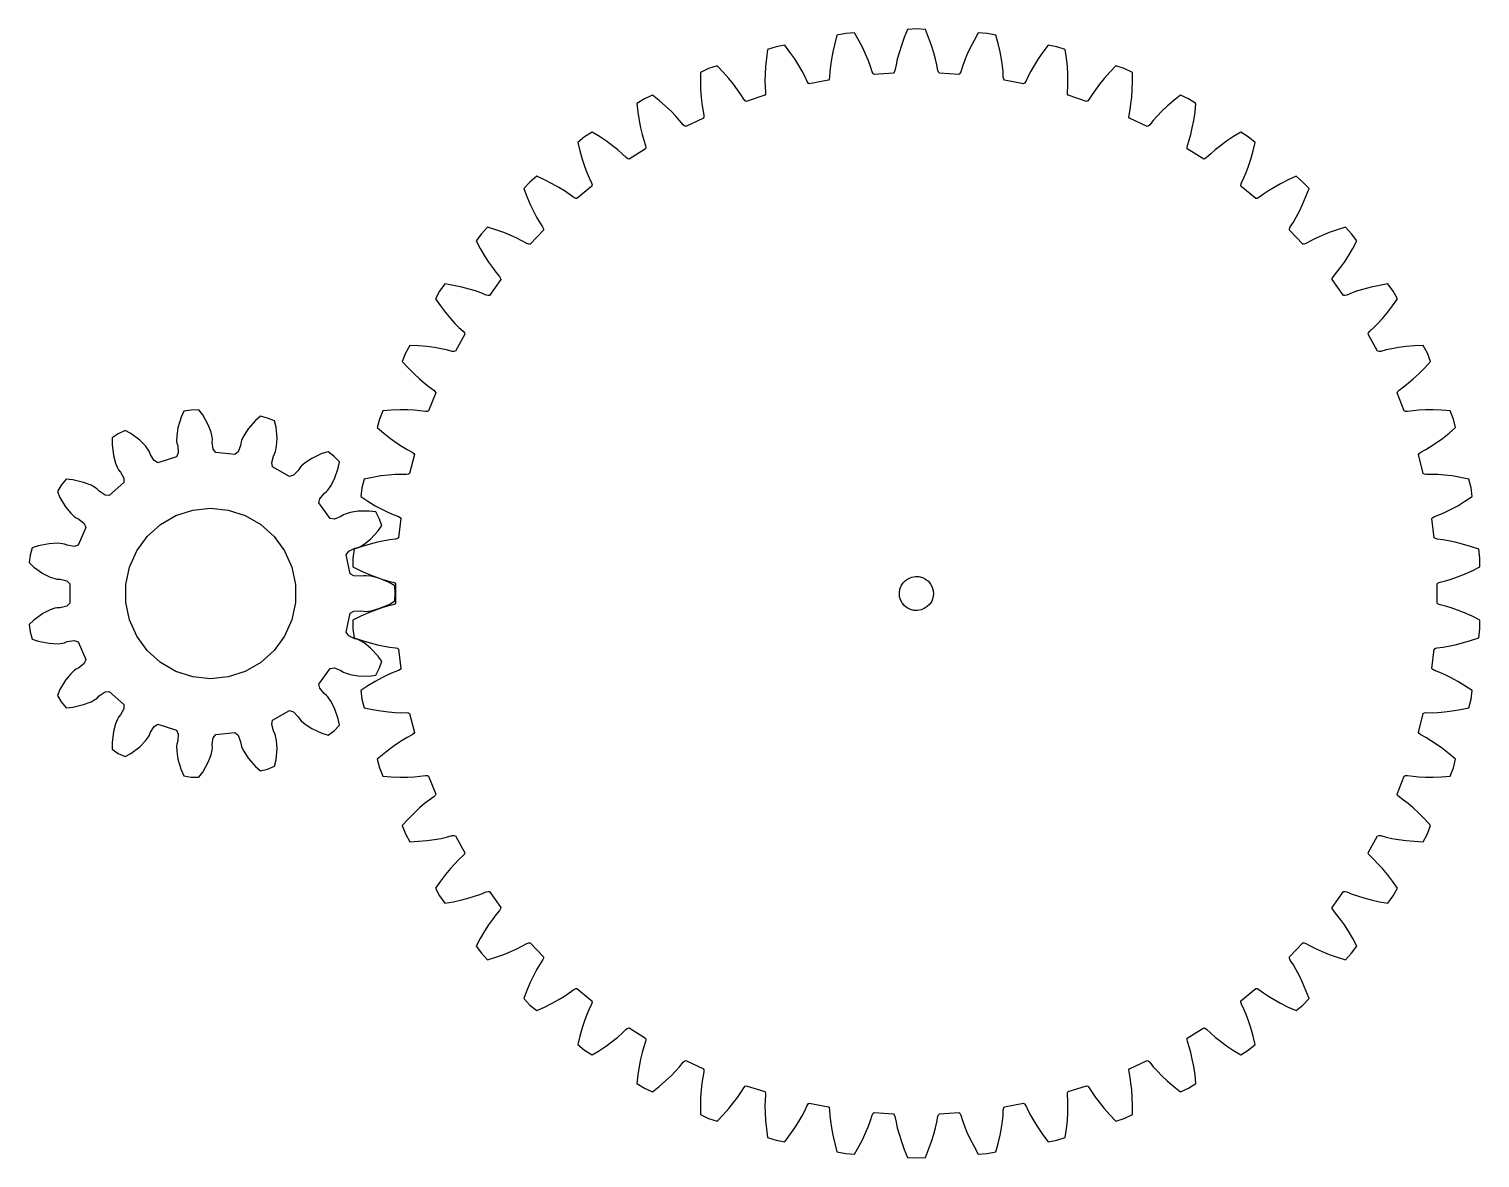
# Model space of a CAD drawing. Header units: millimetres. Extents: x 0 to 170, y 0 to 132.
import ezdxf

# ---------------------------------------------------------------- set-up
doc = ezdxf.new("R2010")
doc.units = ezdxf.units.MM

msp = doc.modelspace()

# ---------------------------------------------------------------- linework, layer by layer
for points in [[(37.98, 70.37), (37.98, 69.32), (38.89, 68.88), (39.8, 68.48), (40.63, 68.16), (41.37, 67.9), (42.02, 67.71), (42.66, 67.55), (42.88, 67.45), (42.99, 67.35), (42.99, 65.07), (42.88, 64.96), (42.66, 64.87), (42.02, 64.71), (41.37, 64.52), (40.63, 64.26), (39.8, 63.94), (38.89, 63.54), (37.98, 63.09), (37.98, 62.05), (38.11, 61.02), (39.07, 60.69), (40.02, 60.41), (40.88, 60.19), (41.65, 60.03), (42.32, 59.92), (42.98, 59.84), (43.21, 59.78), (43.33, 59.68), (43.61, 57.43), (43.52, 57.31), (43.31, 57.19), (42.69, 56.94), (42.07, 56.67), (41.37, 56.33), (40.59, 55.9), (39.74, 55.39), (38.89, 54.84), (39.02, 53.8), (39.28, 52.79), (40.27, 52.59), (41.25, 52.43), (42.14, 52.32), (42.92, 52.26), (43.59, 52.23), (44.26, 52.24), (44.5, 52.2), (44.63, 52.12), (45.19, 49.92), (45.12, 49.79), (44.92, 49.64), (44.34, 49.33), (43.76, 48.98), (43.1, 48.55), (42.38, 48.03), (41.6, 47.42), (40.83, 46.76), (41.09, 45.75), (41.47, 44.78), (42.48, 44.7), (43.48, 44.66), (44.36, 44.67), (45.15, 44.71), (45.82, 44.77), (46.48, 44.85), (46.72, 44.85), (46.86, 44.79), (47.7, 42.67), (47.64, 42.53), (47.47, 42.36), (46.93, 41.97), (46.39, 41.56), (45.8, 41.05), (45.15, 40.44), (44.45, 39.74), (43.76, 38.99), (44.15, 38.02), (44.65, 37.1), (45.66, 37.15), (46.65, 37.24), (47.53, 37.36), (48.31, 37.49), (48.97, 37.64), (49.61, 37.81), (49.85, 37.83), (49.99, 37.79), (51.09, 35.79), (51.05, 35.65), (50.9, 35.46), (50.41, 35.01), (49.94, 34.52), (49.41, 33.95), (48.84, 33.26), (48.23, 32.48), (47.65, 31.65), (48.15, 30.73), (48.77, 29.89), (49.77, 30.06), (50.74, 30.28), (51.6, 30.5), (52.34, 30.73), (52.98, 30.96), (53.6, 31.21), (53.84, 31.26), (53.98, 31.24), (55.32, 29.39), (55.3, 29.25), (55.17, 29.04), (54.75, 28.53), (54.34, 27.99), (53.88, 27.35), (53.4, 26.6), (52.9, 25.75), (52.43, 24.85), (53.04, 24.01), (53.75, 23.25), (54.72, 23.54), (55.66, 23.88), (56.49, 24.21), (57.2, 24.53), (57.8, 24.83), (58.38, 25.16), (58.61, 25.24), (58.76, 25.24), (60.32, 23.58), (60.32, 23.43), (60.22, 23.21), (59.86, 22.65), (59.52, 22.06), (59.15, 21.37), (58.77, 20.57), (58.38, 19.65), (58.02, 18.7), (58.73, 17.94), (59.54, 17.28), (60.46, 17.7), (61.35, 18.14), (62.12, 18.58), (62.79, 18.99), (63.35, 19.36), (63.89, 19.76), (64.1, 19.87), (64.25, 19.88), (66.01, 18.43), (66.02, 18.28), (65.95, 18.05), (65.67, 17.45), (65.4, 16.83), (65.12, 16.1), (64.85, 15.25), (64.57, 14.3), (64.34, 13.31), (65.14, 12.64), (66.02, 12.09), (66.88, 12.62), (67.71, 13.17), (68.42, 13.7), (69.04, 14.19), (69.55, 14.63), (70.03, 15.09), (70.23, 15.23), (70.37, 15.26), (72.3, 14.04), (72.33, 13.89), (72.29, 13.66), (72.08, 13.02), (71.9, 12.37), (71.71, 11.61), (71.54, 10.74), (71.39, 9.76), (71.28, 8.75), (72.16, 8.19), (73.1, 7.75), (73.89, 8.38), (74.64, 9.03), (75.29, 9.65), (75.83, 10.21), (76.28, 10.71), (76.7, 11.23), (76.88, 11.39), (77.02, 11.44), (79.09, 10.47), (79.14, 10.33), (79.13, 10.09), (79, 9.44), (78.9, 8.77), (78.81, 7.99), (78.75, 7.1), (78.72, 6.11), (78.74, 5.09), (79.68, 4.65), (80.67, 4.33), (81.38, 5.06), (82.04, 5.8), (82.6, 6.49), (83.07, 7.11), (83.46, 7.67), (83.81, 8.23), (83.97, 8.42), (84.1, 8.48), (86.27, 7.78), (86.34, 7.65), (86.36, 7.41), (86.31, 6.74), (86.29, 6.07), (86.31, 5.28), (86.36, 4.4), (86.46, 3.41), (86.6, 2.4), (87.59, 2.08), (88.61, 1.88), (89.22, 2.7), (89.79, 3.52), (90.26, 4.27), (90.65, 4.95), (90.96, 5.55), (91.24, 6.15), (91.37, 6.35), (91.49, 6.44), (93.73, 6.01), (93.82, 5.89), (93.87, 5.65), (93.91, 4.99), (93.97, 4.31), (94.08, 3.54), (94.24, 2.67), (94.47, 1.7), (94.73, 0.72), (95.76, 0.52), (96.8, 0.46), (97.3, 1.34), (97.76, 2.22), (98.13, 3.03), (98.43, 3.75), (98.66, 4.39), (98.86, 5.02), (98.97, 5.24), (99.08, 5.33), (101.36, 5.19), (101.46, 5.08), (101.54, 4.85), (101.66, 4.2), (101.81, 3.54), (102.02, 2.78), (102.29, 1.94), (102.63, 1), (103.01, 0.07), (104.06, 0), (105.1, 0.07), (105.48, 1), (105.83, 1.94), (106.1, 2.78), (106.3, 3.54), (106.45, 4.2), (106.57, 4.85), (106.65, 5.08), (106.75, 5.19), (109.03, 5.33), (109.14, 5.24), (109.25, 5.02), (109.45, 4.39), (109.68, 3.75), (109.98, 3.03), (110.35, 2.22), (110.81, 1.34), (111.31, 0.46), (112.35, 0.52), (113.38, 0.72), (113.65, 1.7), (113.87, 2.67), (114.03, 3.54), (114.14, 4.31), (114.21, 4.99), (114.24, 5.65), (114.29, 5.89), (114.38, 6.01), (116.62, 6.44), (116.74, 6.35), (116.87, 6.15), (117.15, 5.55), (117.47, 4.95), (117.85, 4.27), (118.32, 3.52), (118.89, 2.7), (119.5, 1.88), (120.52, 2.08), (121.51, 2.4), (121.66, 3.41), (121.75, 4.4), (121.8, 5.28), (121.82, 6.07), (121.8, 6.74), (121.75, 7.41), (121.77, 7.65), (121.84, 7.78), (124.01, 8.48), (124.14, 8.42), (124.3, 8.23), (124.65, 7.67), (125.04, 7.11), (125.51, 6.49), (126.07, 5.8), (126.73, 5.06), (127.44, 4.33), (128.43, 4.65), (129.37, 5.09), (129.39, 6.11), (129.36, 7.1), (129.3, 7.99), (129.21, 8.77), (129.11, 9.44), (128.98, 10.09), (128.97, 10.33), (129.03, 10.47), (131.09, 11.44), (131.23, 11.39), (131.41, 11.23), (131.83, 10.71), (132.28, 10.21), (132.82, 9.65), (133.47, 9.03), (134.22, 8.38), (135.01, 7.75), (135.95, 8.19), (136.83, 8.75), (136.72, 9.76), (136.57, 10.74), (136.4, 11.61), (136.22, 12.37), (136.03, 13.02), (135.82, 13.66), (135.78, 13.89), (135.81, 14.04), (137.74, 15.26), (137.88, 15.23), (138.08, 15.09), (138.56, 14.63), (139.07, 14.19), (139.69, 13.7), (140.4, 13.17), (141.23, 12.62), (142.09, 12.09), (142.97, 12.64), (143.78, 13.31), (143.54, 14.3), (143.27, 15.25), (142.99, 16.1), (142.71, 16.83), (142.44, 17.45), (142.16, 18.05), (142.09, 18.28), (142.1, 18.43), (143.86, 19.88), (144.01, 19.87), (144.22, 19.76), (144.76, 19.36), (145.32, 18.99), (145.99, 18.58), (146.76, 18.14), (147.65, 17.7), (148.57, 17.28), (149.38, 17.94), (150.09, 18.7), (149.73, 19.65), (149.34, 20.57), (148.96, 21.37), (148.59, 22.06), (148.25, 22.65), (147.89, 23.21), (147.8, 23.43), (147.79, 23.58), (149.35, 25.24), (149.5, 25.24), (149.73, 25.16), (150.31, 24.83), (150.91, 24.53), (151.63, 24.21), (152.45, 23.88), (153.39, 23.54), (154.36, 23.25), (155.07, 24.01), (155.68, 24.85), (155.21, 25.75), (154.71, 26.6), (154.23, 27.35), (153.78, 27.99), (153.36, 28.53), (152.94, 29.04), (152.81, 29.25), (152.79, 29.39), (154.13, 31.24), (154.28, 31.26), (154.51, 31.21), (155.13, 30.96), (155.77, 30.73), (156.51, 30.5), (157.37, 30.28), (158.34, 30.06), (159.34, 29.89), (159.96, 30.73), (160.46, 31.65), (159.88, 32.48), (159.27, 33.26), (158.7, 33.95), (158.17, 34.52), (157.7, 35.01), (157.21, 35.46), (157.06, 35.65), (157.02, 35.79), (158.12, 37.79), (158.26, 37.83), (158.5, 37.81), (159.14, 37.64), (159.8, 37.49), (160.58, 37.36), (161.46, 37.24), (162.45, 37.15), (163.46, 37.1), (163.96, 38.02), (164.35, 38.99), (163.66, 39.74), (162.96, 40.44), (162.31, 41.05), (161.72, 41.56), (161.18, 41.97), (160.64, 42.36), (160.47, 42.53), (160.41, 42.67), (161.25, 44.79), (161.39, 44.85), (161.63, 44.85), (162.29, 44.77), (162.96, 44.71), (163.75, 44.67), (164.63, 44.66), (165.63, 44.7), (166.64, 44.78), (167.02, 45.75), (167.28, 46.76), (166.51, 47.42), (165.73, 48.03), (165.01, 48.55), (164.35, 48.98), (163.77, 49.33), (163.19, 49.64), (163, 49.79), (162.92, 49.92), (163.49, 52.12), (163.61, 52.2), (163.85, 52.24), (164.52, 52.23), (165.19, 52.26), (165.98, 52.32), (166.86, 52.43), (167.84, 52.59), (168.83, 52.79), (169.09, 53.8), (169.22, 54.84), (168.37, 55.39), (167.52, 55.9), (166.74, 56.33), (166.04, 56.67), (165.42, 56.94), (164.8, 57.19), (164.59, 57.31), (164.5, 57.43), (164.78, 59.68), (164.9, 59.78), (165.13, 59.84), (165.79, 59.92), (166.46, 60.03), (167.23, 60.19), (168.09, 60.41), (169.04, 60.69), (170, 61.02), (170.13, 62.05), (170.13, 63.09), (169.22, 63.54), (168.31, 63.94), (167.48, 64.26), (166.74, 64.52), (166.09, 64.71), (165.45, 64.87), (165.23, 64.96), (165.12, 65.07), (165.12, 67.35), (165.23, 67.45), (165.45, 67.55), (166.09, 67.71), (166.74, 67.9), (167.48, 68.16), (168.31, 68.48), (169.22, 68.88), (170.13, 69.32), (170.13, 70.37), (170, 71.4), (169.04, 71.73), (168.09, 72.01), (167.23, 72.23), (166.46, 72.39), (165.79, 72.49), (165.13, 72.57), (164.9, 72.64), (164.78, 72.73), (164.5, 74.99), (164.59, 75.11), (164.8, 75.23), (165.42, 75.47), (166.04, 75.75), (166.74, 76.09), (167.52, 76.51), (168.37, 77.02), (169.22, 77.58), (169.09, 78.61), (168.83, 79.62), (167.84, 79.83), (166.86, 79.99), (165.98, 80.1), (165.19, 80.16), (164.52, 80.18), (163.85, 80.18), (163.61, 80.22), (163.49, 80.29), (162.92, 82.5), (163, 82.63), (163.19, 82.77), (163.77, 83.09), (164.35, 83.44), (165.01, 83.87), (165.73, 84.39), (166.51, 85), (167.28, 85.66), (167.02, 86.67), (166.64, 87.64), (165.63, 87.72), (164.63, 87.75), (163.75, 87.75), (162.96, 87.71), (162.29, 87.65), (161.63, 87.56), (161.39, 87.57), (161.25, 87.63), (160.41, 89.75), (160.47, 89.88), (160.64, 90.05), (161.18, 90.44), (161.72, 90.86), (162.31, 91.37), (162.96, 91.97), (163.66, 92.68), (164.35, 93.43), (163.96, 94.4), (163.46, 95.31), (162.45, 95.26), (161.46, 95.18), (160.58, 95.06), (159.8, 94.92), (159.14, 94.78), (158.5, 94.61), (158.26, 94.59), (158.12, 94.63), (157.02, 96.62), (157.06, 96.77), (157.21, 96.96), (157.7, 97.41), (158.17, 97.89), (158.7, 98.47), (159.27, 99.15), (159.88, 99.94), (160.46, 100.77), (159.96, 101.68), (159.34, 102.53), (158.34, 102.35), (157.37, 102.14), (156.51, 101.92), (155.77, 101.69), (155.13, 101.46), (154.51, 101.21), (154.28, 101.16), (154.13, 101.18), (152.79, 103.02), (152.81, 103.17), (152.94, 103.38), (153.36, 103.89), (153.78, 104.43), (154.23, 105.07), (154.71, 105.81), (155.21, 106.67), (155.68, 107.57), (155.07, 108.41), (154.36, 109.17), (153.39, 108.87), (152.45, 108.54), (151.63, 108.21), (150.91, 107.89), (150.31, 107.58), (149.73, 107.26), (149.5, 107.18), (149.35, 107.18), (147.79, 108.84), (147.8, 108.99), (147.89, 109.21), (148.25, 109.77), (148.59, 110.36), (148.96, 111.05), (149.34, 111.85), (149.73, 112.76), (150.09, 113.71), (149.38, 114.47), (148.57, 115.14), (147.65, 114.72), (146.76, 114.27), (145.99, 113.84), (145.32, 113.43), (144.76, 113.05), (144.22, 112.66), (144.01, 112.55), (143.86, 112.53), (142.1, 113.99), (142.09, 114.14), (142.16, 114.37), (142.44, 114.97), (142.71, 115.59), (142.99, 116.32), (143.27, 117.17), (143.54, 118.12), (143.78, 119.11), (142.97, 119.77), (142.09, 120.33), (141.23, 119.8), (140.4, 119.25), (139.69, 118.72), (139.07, 118.23), (138.56, 117.78), (138.08, 117.33), (137.88, 117.19), (137.74, 117.16), (135.81, 118.38), (135.78, 118.52), (135.82, 118.76), (136.03, 119.39), (136.22, 120.04), (136.4, 120.81), (136.57, 121.68), (136.72, 122.66), (136.83, 123.67), (135.95, 124.23), (135.01, 124.67), (134.22, 124.04), (133.47, 123.38), (132.82, 122.77), (132.28, 122.21), (131.83, 121.7), (131.41, 121.19), (131.23, 121.03), (131.09, 120.98), (129.03, 121.95), (128.97, 122.09), (128.98, 122.33), (129.11, 122.98), (129.21, 123.65), (129.3, 124.43), (129.36, 125.32), (129.39, 126.31), (129.37, 127.32), (128.43, 127.77), (127.44, 128.09), (126.73, 127.36), (126.07, 126.62), (125.51, 125.93), (125.04, 125.3), (124.65, 124.75), (124.3, 124.18), (124.14, 124), (124.01, 123.93), (121.84, 124.64), (121.77, 124.77), (121.75, 125.01), (121.8, 125.67), (121.82, 126.35), (121.8, 127.13), (121.75, 128.02), (121.66, 129.01), (121.51, 130.01), (120.52, 130.34), (119.5, 130.53), (118.89, 129.72), (118.32, 128.9), (117.85, 128.15), (117.47, 127.47), (117.15, 126.87), (116.87, 126.26), (116.74, 126.06), (116.62, 125.98), (114.38, 126.41), (114.29, 126.53), (114.24, 126.76), (114.21, 127.43), (114.14, 128.1), (114.03, 128.88), (113.87, 129.75), (113.65, 130.72), (113.38, 131.7), (112.35, 131.89), (111.31, 131.96), (110.81, 131.08), (110.35, 130.2), (109.98, 129.39), (109.68, 128.67), (109.45, 128.03), (109.25, 127.4), (109.14, 127.18), (109.03, 127.08), (106.75, 127.22), (106.65, 127.34), (106.57, 127.56), (106.45, 128.22), (106.3, 128.88), (106.1, 129.63), (105.83, 130.48), (105.48, 131.41), (105.1, 132.35), (104.06, 132.42), (103.01, 132.35), (102.63, 131.41), (102.29, 130.48), (102.02, 129.63), (101.81, 128.88), (101.66, 128.22), (101.54, 127.56), (101.46, 127.34), (101.36, 127.22), (99.08, 127.08), (98.97, 127.18), (98.86, 127.4), (98.66, 128.03), (98.43, 128.67), (98.13, 129.39), (97.76, 130.2), (97.3, 131.08), (96.8, 131.96), (95.76, 131.89), (94.73, 131.7), (94.47, 130.72), (94.24, 129.75), (94.08, 128.88), (93.97, 128.1), (93.91, 127.43), (93.87, 126.76), (93.82, 126.53), (93.73, 126.41), (91.49, 125.98), (91.37, 126.06), (91.24, 126.26), (90.96, 126.87), (90.65, 127.47), (90.26, 128.15), (89.79, 128.9), (89.22, 129.72), (88.61, 130.53), (87.59, 130.34), (86.6, 130.01), (86.46, 129.01), (86.36, 128.02), (86.31, 127.13), (86.29, 126.35), (86.31, 125.67), (86.36, 125.01), (86.34, 124.77), (86.27, 124.64), (84.1, 123.93), (83.97, 124), (83.81, 124.18), (83.46, 124.75), (83.07, 125.3), (82.6, 125.93), (82.04, 126.62), (81.38, 127.36), (80.67, 128.09), (79.68, 127.77), (78.74, 127.32), (78.72, 126.31), (78.75, 125.32), (78.81, 124.43), (78.9, 123.65), (79, 122.98), (79.13, 122.33), (79.14, 122.09), (79.09, 121.95), (77.02, 120.98), (76.88, 121.03), (76.7, 121.19), (76.28, 121.7), (75.83, 122.21), (75.29, 122.77), (74.64, 123.38), (73.89, 124.04), (73.1, 124.67), (72.16, 124.23), (71.28, 123.67), (71.39, 122.66), (71.54, 121.68), (71.71, 120.81), (71.9, 120.04), (72.08, 119.39), (72.29, 118.76), (72.33, 118.52), (72.3, 118.38), (70.37, 117.16), (70.23, 117.19), (70.03, 117.33), (69.55, 117.78), (69.04, 118.23), (68.42, 118.72), (67.71, 119.25), (66.88, 119.8), (66.02, 120.33), (65.14, 119.77), (64.34, 119.11), (64.57, 118.12), (64.85, 117.17), (65.12, 116.32), (65.4, 115.59), (65.67, 114.97), (65.95, 114.37), (66.02, 114.14), (66.01, 113.99), (64.25, 112.53), (64.1, 112.55), (63.89, 112.66), (63.35, 113.05), (62.79, 113.43), (62.12, 113.84), (61.35, 114.27), (60.46, 114.72), (59.54, 115.14), (58.73, 114.47), (58.02, 113.71), (58.38, 112.76), (58.77, 111.85), (59.15, 111.05), (59.52, 110.36), (59.86, 109.77), (60.22, 109.21), (60.32, 108.99), (60.32, 108.84), (58.76, 107.18), (58.61, 107.18), (58.38, 107.26), (57.8, 107.58), (57.2, 107.89), (56.49, 108.21), (55.66, 108.54), (54.72, 108.87), (53.75, 109.17), (53.04, 108.41), (52.43, 107.57), (52.9, 106.67), (53.4, 105.81), (53.88, 105.07), (54.34, 104.43), (54.75, 103.89), (55.17, 103.38), (55.3, 103.17), (55.32, 103.02), (53.98, 101.18), (53.84, 101.16), (53.6, 101.21), (52.98, 101.46), (52.34, 101.69), (51.6, 101.92), (50.74, 102.14), (49.77, 102.35), (48.77, 102.53), (48.15, 101.68), (47.65, 100.77), (48.23, 99.94), (48.84, 99.15), (49.41, 98.47), (49.94, 97.89), (50.41, 97.41), (50.9, 96.96), (51.05, 96.77), (51.09, 96.62), (49.99, 94.63), (49.85, 94.59), (49.61, 94.61), (48.97, 94.78), (48.31, 94.92), (47.53, 95.06), (46.65, 95.18), (45.66, 95.26), (44.65, 95.31), (44.15, 94.4), (43.76, 93.43), (44.45, 92.68), (45.15, 91.97), (45.8, 91.37), (46.39, 90.86), (46.93, 90.44), (47.47, 90.05), (47.64, 89.88), (47.7, 89.75), (46.86, 87.63), (46.72, 87.57), (46.48, 87.56), (45.82, 87.65), (45.15, 87.71), (44.36, 87.75), (43.48, 87.75), (42.48, 87.72), (41.47, 87.64), (41.09, 86.67), (40.83, 85.66), (41.6, 85), (42.38, 84.39), (43.1, 83.87), (43.76, 83.44), (44.34, 83.09), (44.92, 82.77), (45.12, 82.63), (45.19, 82.5), (44.63, 80.29), (44.5, 80.22), (44.26, 80.18), (43.59, 80.18), (42.92, 80.16), (42.14, 80.1), (41.25, 79.99), (40.27, 79.83), (39.28, 79.62), (39.02, 78.61), (38.89, 77.58), (39.74, 77.02), (40.59, 76.51), (41.37, 76.09), (42.07, 75.75), (42.69, 75.47), (43.31, 75.23), (43.52, 75.11), (43.61, 74.99), (43.33, 72.73), (43.21, 72.64), (42.98, 72.57), (42.32, 72.49), (41.65, 72.39), (40.88, 72.23), (40.02, 72.01), (39.07, 71.73), (38.11, 71.4), (37.98, 70.37)], [(41.07, 57.4), (41.37, 58.23), (40.93, 58.86), (40.04, 59.81), (39.3, 60.41), (38.79, 60.71), (38.56, 60.81), (38.21, 60.9), (37.49, 61.26), (37.2, 61.66), (37.67, 63.89), (38.1, 64.14), (38.9, 64.18), (39.27, 64.12), (39.51, 64.11), (40.1, 64.18), (41.02, 64.43), (42.22, 64.93), (42.88, 65.33), (42.94, 66.21), (42.88, 67.09), (42.22, 67.48), (41.02, 67.99), (40.1, 68.23), (39.51, 68.3), (39.27, 68.3), (38.9, 68.24), (38.1, 68.28), (37.67, 68.53), (37.2, 70.75), (37.49, 71.16), (38.21, 71.51), (38.56, 71.61), (38.79, 71.7), (39.3, 72.01), (40.04, 72.6), (40.93, 73.55), (41.37, 74.18), (41.07, 75.01), (40.65, 75.79), (39.89, 75.88), (38.59, 75.86), (37.65, 75.71), (37.08, 75.53), (36.86, 75.43), (36.55, 75.23), (35.81, 74.93), (35.31, 74.99), (33.98, 76.83), (34.08, 77.32), (34.59, 77.93), (34.87, 78.16), (35.04, 78.34), (35.38, 78.83), (35.82, 79.67), (36.24, 80.9), (36.39, 81.66), (35.78, 82.29), (35.08, 82.84), (34.35, 82.61), (33.17, 82.06), (32.37, 81.54), (31.92, 81.15), (31.77, 80.96), (31.57, 80.65), (31, 80.08), (30.53, 79.93), (28.56, 81.07), (28.46, 81.56), (28.67, 82.33), (28.84, 82.65), (28.92, 82.88), (29.03, 83.47), (29.08, 84.42), (28.97, 85.71), (28.8, 86.46), (27.98, 86.79), (27.13, 87.01), (26.55, 86.5), (25.7, 85.52), (25.18, 84.72), (24.93, 84.18), (24.86, 83.95), (24.8, 83.58), (24.52, 82.83), (24.15, 82.5), (21.89, 82.74), (21.59, 83.14), (21.48, 83.93), (21.5, 84.3), (21.48, 84.54), (21.34, 85.12), (21, 86.01), (20.38, 87.15), (19.91, 87.77), (19.03, 87.73), (18.16, 87.58), (17.84, 86.88), (17.46, 85.64), (17.32, 84.7), (17.31, 84.1), (17.34, 83.86), (17.43, 83.51), (17.48, 82.71), (17.28, 82.25), (15.11, 81.55), (14.68, 81.8), (14.25, 82.47), (14.12, 82.82), (14, 83.03), (13.64, 83.51), (12.98, 84.18), (11.94, 84.97), (11.26, 85.34), (10.47, 84.95), (9.74, 84.46), (9.73, 83.69), (9.89, 82.4), (10.14, 81.48), (10.37, 80.93), (10.5, 80.73), (10.73, 80.44), (11.1, 79.73), (11.1, 79.23), (9.41, 77.71), (8.91, 77.76), (8.24, 78.2), (7.99, 78.46), (7.79, 78.61), (7.27, 78.9), (6.38, 79.24), (5.12, 79.54), (4.35, 79.61), (3.78, 78.93), (3.32, 78.18), (3.62, 77.48), (4.29, 76.36), (4.89, 75.62), (5.33, 75.22), (5.53, 75.08), (5.85, 74.91), (6.48, 74.41), (6.68, 73.96), (5.76, 71.88), (5.28, 71.73), (4.49, 71.86), (4.15, 71.99), (3.91, 72.05), (3.32, 72.1), (2.37, 72.05), (1.09, 71.8), (0.37, 71.56), (0.12, 70.71), (0, 69.84), (0.56, 69.31), (1.63, 68.57), (2.48, 68.14), (3.04, 67.95), (3.28, 67.9), (3.65, 67.88), (4.42, 67.68), (4.79, 67.35), (4.79, 65.07), (4.42, 64.74), (3.65, 64.54), (3.28, 64.52), (3.04, 64.47), (2.48, 64.28), (1.63, 63.85), (0.56, 63.1), (0, 62.58), (0.12, 61.71), (0.37, 60.86), (1.09, 60.61), (2.37, 60.37), (3.32, 60.32), (3.91, 60.37), (4.15, 60.43), (4.49, 60.56), (5.28, 60.69), (5.76, 60.54), (6.68, 58.46), (6.48, 58), (5.85, 57.5), (5.53, 57.34), (5.33, 57.2), (4.89, 56.79), (4.29, 56.06), (3.62, 54.94), (3.32, 54.23), (3.78, 53.49), (4.35, 52.81), (5.12, 52.88), (6.38, 53.17), (7.27, 53.52), (7.79, 53.81), (7.99, 53.95), (8.24, 54.21), (8.91, 54.66), (9.41, 54.71), (11.1, 53.18), (11.1, 52.69), (10.73, 51.98), (10.5, 51.69), (10.37, 51.48), (10.14, 50.93), (9.89, 50.02), (9.73, 48.73), (9.74, 47.96), (10.47, 47.46), (11.26, 47.08), (11.94, 47.45), (12.98, 48.24), (13.64, 48.91), (14, 49.39), (14.12, 49.6), (14.25, 49.94), (14.68, 50.62), (15.11, 50.87), (17.28, 50.16), (17.48, 49.71), (17.43, 48.91), (17.34, 48.55), (17.31, 48.31), (17.32, 47.72), (17.46, 46.78), (17.84, 45.53), (18.16, 44.83), (19.03, 44.68), (19.91, 44.65), (20.38, 45.27), (21, 46.41), (21.34, 47.29), (21.48, 47.88), (21.5, 48.12), (21.48, 48.48), (21.59, 49.28), (21.89, 49.68), (24.15, 49.92), (24.52, 49.58), (24.8, 48.83), (24.86, 48.47), (24.93, 48.24), (25.18, 47.7), (25.7, 46.9), (26.55, 45.92), (27.13, 45.41), (27.98, 45.62), (28.8, 45.95), (28.97, 46.7), (29.08, 48), (29.03, 48.95), (28.92, 49.53), (28.84, 49.76), (28.67, 50.09), (28.46, 50.86), (28.56, 51.35), (30.53, 52.49), (31, 52.33), (31.57, 51.76), (31.77, 51.45), (31.92, 51.27), (32.37, 50.88), (33.17, 50.36), (34.35, 49.81), (35.08, 49.58), (35.78, 50.12), (36.39, 50.76), (36.24, 51.51), (35.82, 52.74), (35.38, 53.59), (35.04, 54.08), (34.87, 54.25), (34.59, 54.48), (34.08, 55.1), (33.98, 55.59), (35.31, 57.43), (35.81, 57.48), (36.55, 57.19), (36.86, 56.99), (37.08, 56.89), (37.65, 56.71), (38.59, 56.56), (39.89, 56.53), (40.65, 56.63), (41.07, 57.4)], [(19.22, 56.43), (17.23, 57.07), (15.42, 58.12), (13.86, 59.52), (12.63, 61.21), (11.78, 63.12), (11.35, 65.16), (11.35, 67.25), (11.78, 69.3), (12.63, 71.21), (13.86, 72.9), (15.42, 74.3), (17.23, 75.34), (19.22, 75.99), (21.29, 76.21), (23.37, 75.99), (25.36, 75.34), (27.17, 74.3), (28.73, 72.9), (29.95, 71.21), (30.81, 69.3), (31.24, 67.25), (31.24, 65.16), (30.81, 63.12), (29.95, 61.21), (28.73, 59.52), (27.17, 58.12), (25.36, 57.07), (23.37, 56.43), (21.29, 56.21), (19.22, 56.43)], [(104.35, 68.19), (104.75, 68.08), (105.13, 67.9), (105.45, 67.64), (105.72, 67.32), (105.91, 66.94), (106.03, 66.54), (106.05, 66.12), (105.99, 65.71), (105.85, 65.32), (105.62, 64.97), (105.33, 64.67), (104.98, 64.44), (104.59, 64.28), (104.18, 64.21), (103.76, 64.23), (103.36, 64.33), (102.98, 64.52), (102.66, 64.78), (102.39, 65.1), (102.2, 65.47), (102.08, 65.87), (102.06, 66.29), (102.12, 66.71), (102.26, 67.1), (102.49, 67.45), (102.78, 67.75), (103.13, 67.98), (103.52, 68.13), (103.93, 68.2), (104.35, 68.19)]]:
    msp.add_lwpolyline(points, close=True)

doc.saveas('drawing.dxf')
